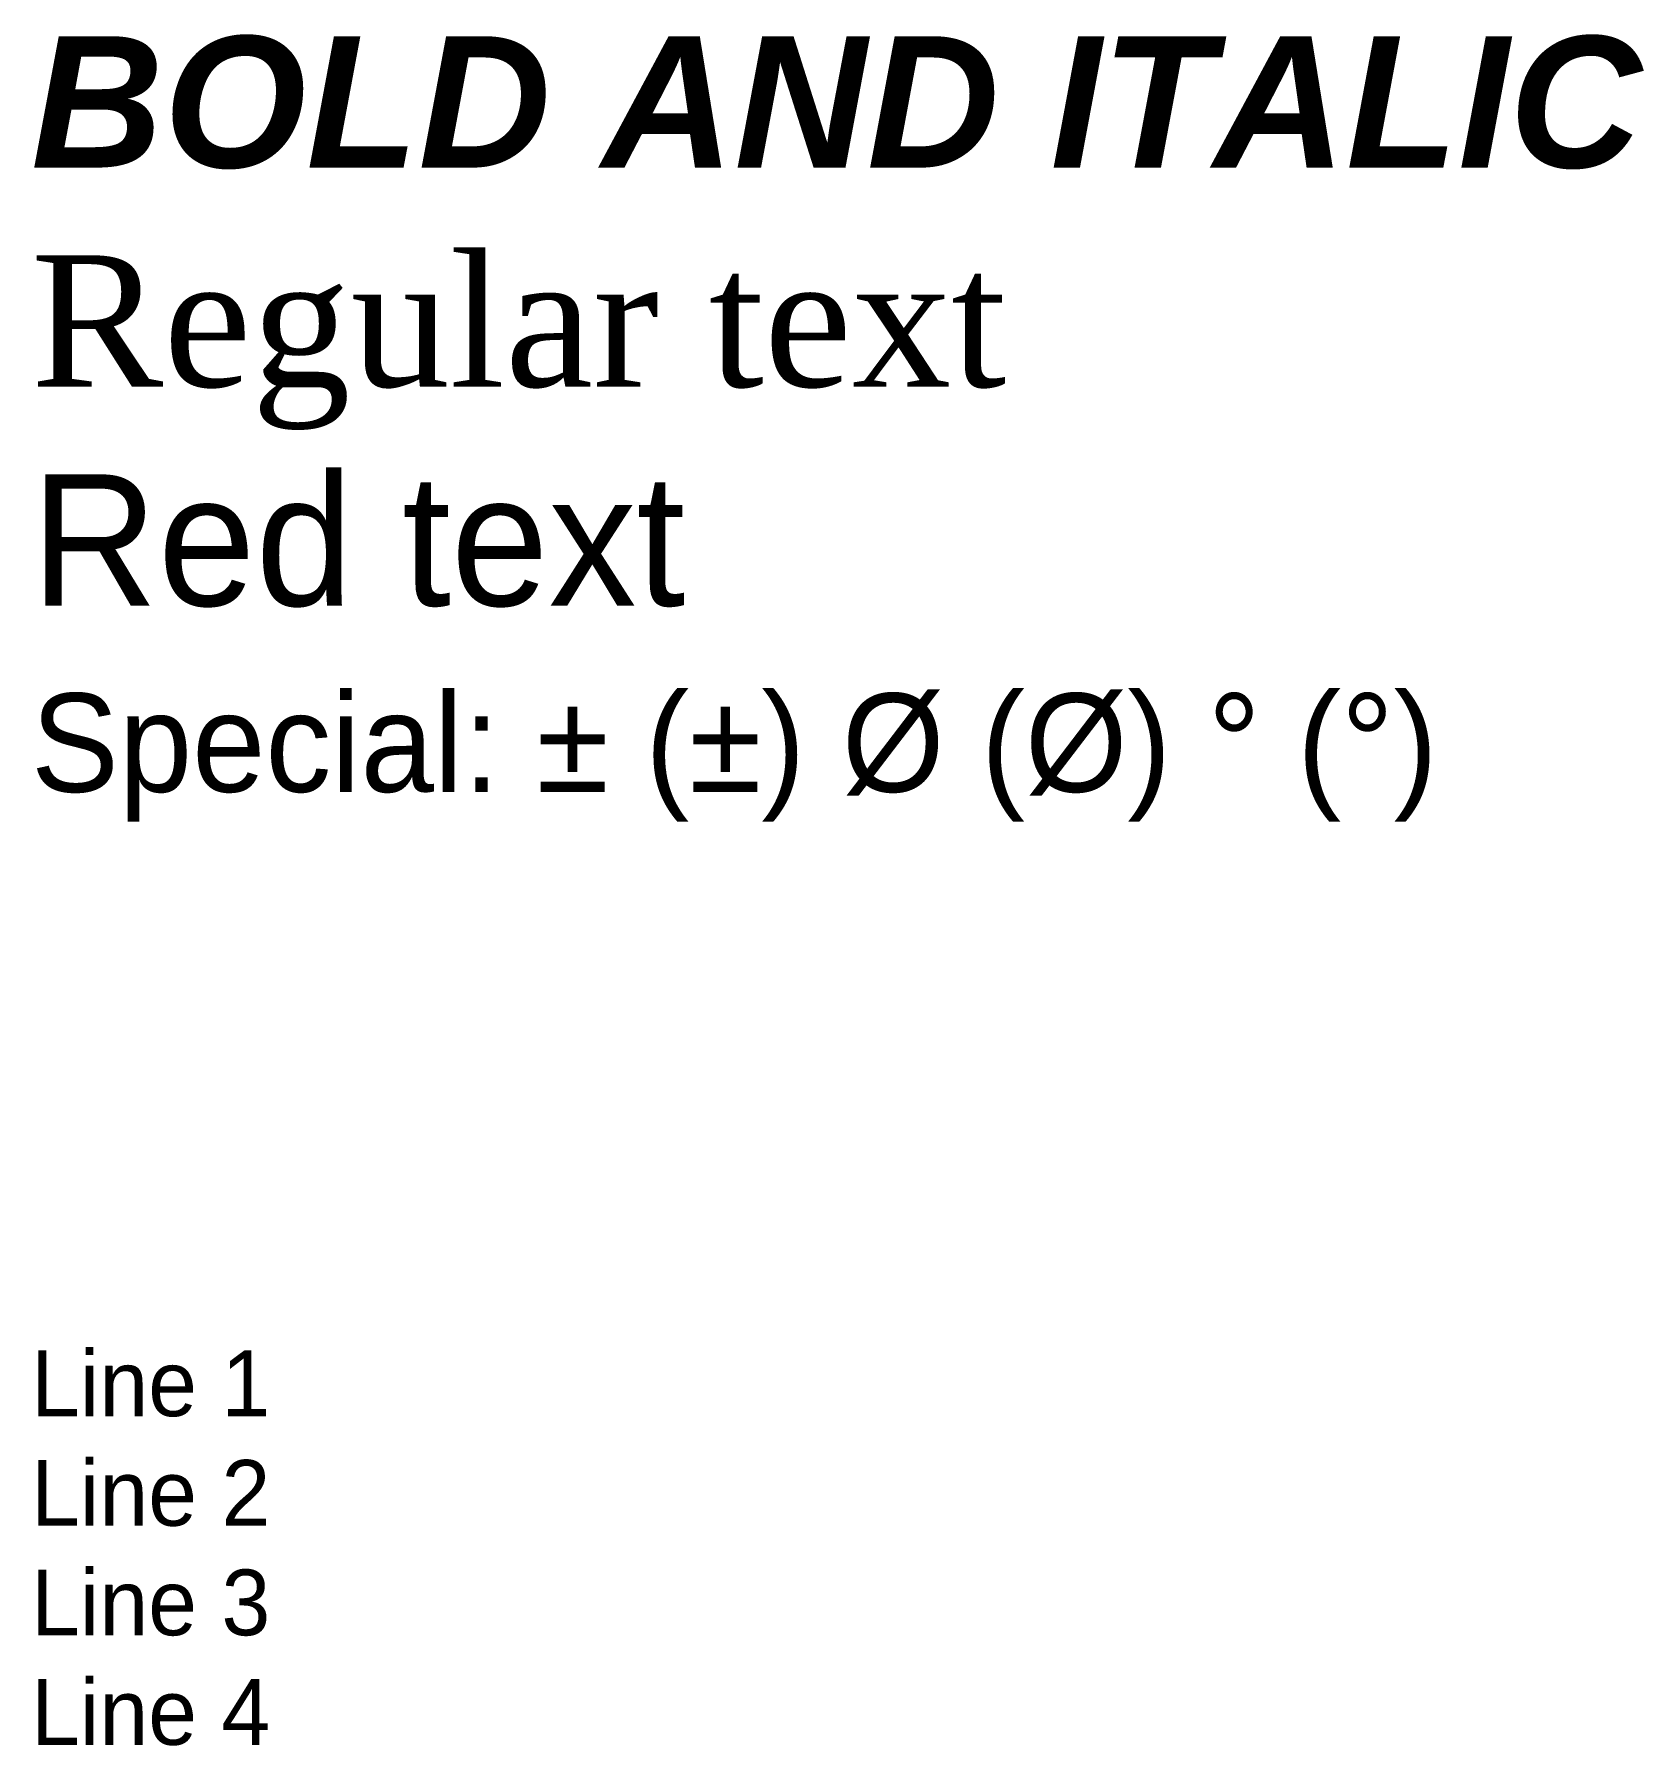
# Model space of a CAD drawing. Header units: metres. Extents: x 0 to 24.6, y -6 to 20.
import ezdxf

# ---------------------------------------------------------------- set-up
doc = ezdxf.new("R2010")
doc.units = ezdxf.units.M

msp = doc.modelspace()

# ---------------------------------------------------------------- texts
at = {"attachment_point": 1}
for s, insert, char_height, width in [('{\\fArial|b1|i1;BOLD AND ITALIC}\\P{\\fTimes New Roman;Regular text}\\P{\\C1;Red text}', (0, 20), 2, 50), ('Special: ± (±) Ø (Ø) ° (°)', (0, 10), 1.5, 40), ('Line 1\\PLine 2\\PLine 3\\PLine 4', (0, 0), 1, 30)]:
    msp.add_mtext(s, dxfattribs=dict(at, insert=insert, char_height=char_height, width=width))

doc.saveas('drawing.dxf')
